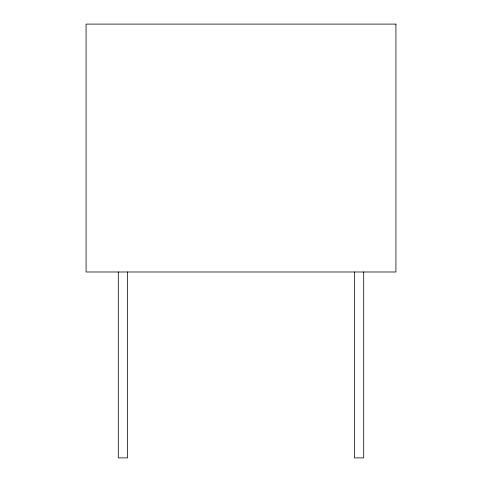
<?xml version="1.0" encoding="UTF-8"?>
<svg xmlns="http://www.w3.org/2000/svg" width="482" height="482" viewBox="0 0 482 482"><rect width="100%" height="100%" fill="white"/><g stroke="black" fill="none" stroke-linecap="round" stroke-linejoin="round"><path stroke-width="0.72" d="M363.705 271.987L363.705 457.9L354.409 457.9L354.409 271.987M127.591 271.987L127.591 457.9L118.295 457.9L118.295 271.987M395.927 24.1L86.073 24.1L86.073 271.987L395.927 271.987L395.927 24.1"/></g></svg>
